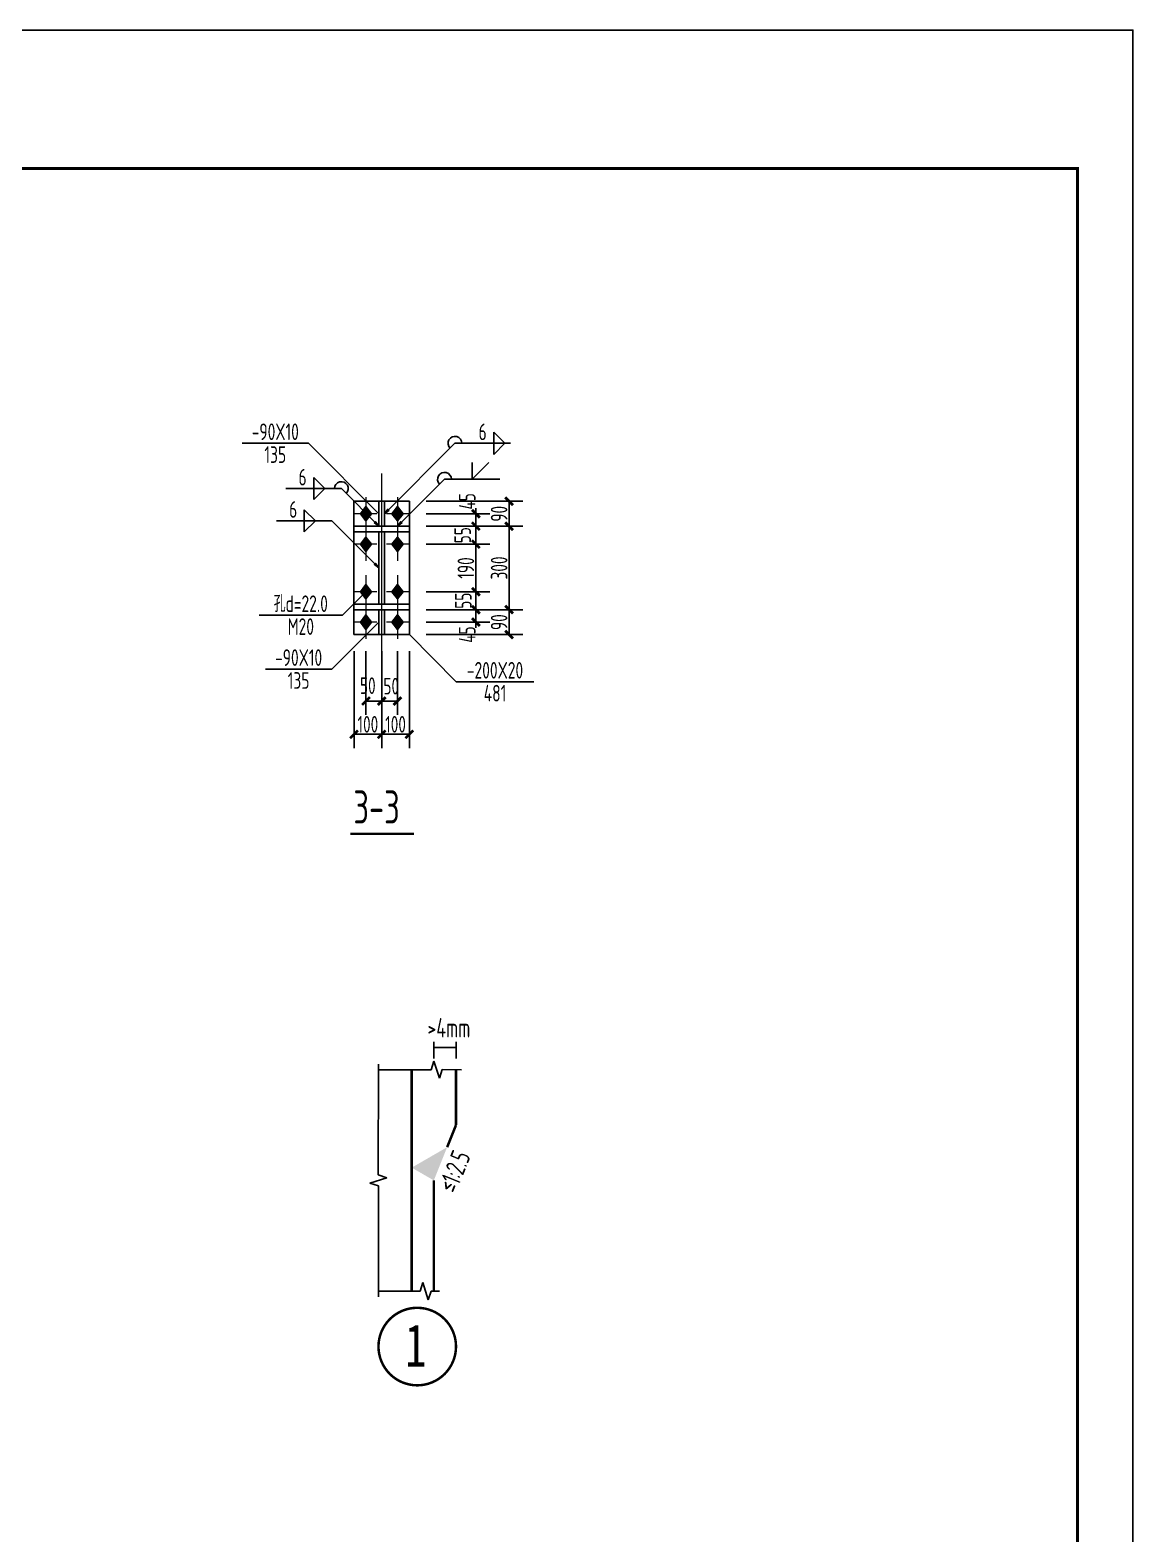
# Model space of a CAD drawing. Extents: x -321761 to 1215725, y 241863 to 438812.
# Drawn here: x 1195812 to 1215725, y 274106 to 301263 of the extents above; entities that cross this region are included whole.
import ezdxf
from ezdxf.enums import TextEntityAlignment as Align

# ---------------------------------------------------------------- set-up
doc = ezdxf.new("R2010")
doc.units = 0
doc.header["$LTSCALE"] = 1000
doc.linetypes.add('线型6', pattern=[8.75, 5, -1.25, 1.25, -1.25])
doc.layers.get('0').update_dxf_attribs({"linetype": 'CONTINUOUS'})
doc.layers.get('Defpoints').update_dxf_attribs({"linetype": 'CONTINUOUS'})
for name, color, linetype in [('10', 7, 'CONTINUOUS'), ('20', 2, 'CONTINUOUS'), ('BORDER', 7, 'CONTINUOUS'), ('墙线__粗线', 7, 'CONTINUOUS'), ('尺寸标注', 253, 'CONTINUOUS'), ('焊缝标注', 253, 'CONTINUOUS'), ('螺栓孔标注', 253, 'CONTINUOUS'), ('钢板标注', 253, 'CONTINUOUS')]:
    doc.layers.add(name, color=color, linetype=linetype)
doc.styles.add('PkpmHz', font='Pkpmeng', dxfattribs={"width": 0.7, "bigfont": 'hztxt'})
doc.styles.add('TESSDREN', font='tssdeng.shx', dxfattribs={"width": 0.7, "height": 300, "bigfont": 'tssdchn.shx'})
doc.dimstyles.new('Pkpm_1.00', dxfattribs={"dimtxt": 250, "dimasz": 100, "dimexe": 250, "dimexo": 0.0625, "dimgap": 30, "dimtad": 1, "dimdec": 0, "dimrnd": 5, "dimzin": 0, "dimdsep": 46, "dimtxsty": 'PkpmHz', "dimblk1": 'ARCHTICK', "dimblk2": 'ARCHTICK', "dimsah": 1, "dimcen": 0.09, "dimadec": 0, "dimazin": 0, "dimtfac": 1, "dimtdec": 0, "dimtmove": 2, "dimatfit": 1, "dimfxl": 1, "dimtolj": 1, "dimtzin": 0, "dimarcsym": 0})

# ---------------------------------------------------------------- blocks, each defined once
blk = doc.blocks.new('_ArchTick')
at = {"color": 0, "linetype": 'ByBlock', "const_width": 0.5}
blk.add_lwpolyline([(-0.71, -0.71), (0.71, 0.71)], dxfattribs=at)
blk = doc.blocks.new('*D771')
at = {"layer": 'Defpoints', "color": 0, "linetype": 'Continuous'}
for p in [(1202661, 292528), (1203861, 292528), (1202661, 292303)]:
    blk.add_point(p, dxfattribs=at)
at = {"layer": '尺寸标注', "color": 0, "linetype": 'Continuous', "lineweight": -2}
for p, q in [((1202961, 292528), (1204111, 292528)), ((1203861, 292528), (1203861, 292628)), ((1203861, 292303), (1203861, 292528)), ((1202961, 292303), (1204111, 292303)), ((1203861, 292303), (1203861, 292203))]:
    blk.add_line(p, q, dxfattribs=at)
at = {"layer": '尺寸标注', "color": 0, "linetype": 'Continuous', "lineweight": -2, "xscale": 100, "yscale": 100, "zscale": 100}
for p, rotation in [((1203861, 292528), 270), ((1203861, 292303), 90)]:
    blk.add_blockref('_ArchTick', p, dxfattribs=dict(at, rotation=rotation))
at = {"layer": '尺寸标注', "color": 0, "linetype": 'Continuous', "insert": (1203705, 292752), "char_height": 300, "attachment_point": 5, "rotation": 90, "style": 'PkpmHz'}
blk.add_mtext('\\A1;45', dxfattribs=at)
blk = doc.blocks.new('*D772')
at = {"layer": 'Defpoints', "color": 0, "linetype": 'Continuous'}
for p in [(1202661, 292303), (1203861, 292303), (1202661, 291978)]:
    blk.add_point(p, dxfattribs=at)
at = {"layer": '尺寸标注', "color": 0, "linetype": 'Continuous', "lineweight": -2}
for p, q in [((1202961, 292303), (1204111, 292303)), ((1203861, 291978), (1203861, 292303)), ((1202961, 291978), (1204111, 291978))]:
    blk.add_line(p, q, dxfattribs=at)
at = {"layer": '尺寸标注', "color": 0, "linetype": 'Continuous', "lineweight": -2, "xscale": 100, "yscale": 100, "zscale": 100}
for p, rotation in [((1203861, 292303), 90), ((1203861, 291978), 270)]:
    blk.add_blockref('_ArchTick', p, dxfattribs=dict(at, rotation=rotation))
at = {"layer": '尺寸标注', "color": 0, "linetype": 'Continuous', "insert": (1203622, 292141), "char_height": 300, "attachment_point": 5, "rotation": 90, "style": 'PkpmHz'}
blk.add_mtext('\\A1;55', dxfattribs=at)
blk = doc.blocks.new('*D773')
at = {"layer": 'Defpoints', "color": 0, "linetype": 'Continuous'}
for p in [(1202661, 290796), (1203861, 290796), (1202661, 290571)]:
    blk.add_point(p, dxfattribs=at)
at = {"layer": '尺寸标注', "color": 0, "linetype": 'Continuous', "lineweight": -2}
for p, q in [((1203861, 290796), (1203861, 290896)), ((1202961, 290796), (1204111, 290796)), ((1203861, 290571), (1203861, 290796)), ((1202961, 290571), (1204111, 290571)), ((1203861, 290571), (1203861, 290471))]:
    blk.add_line(p, q, dxfattribs=at)
at = {"layer": '尺寸标注', "color": 0, "linetype": 'Continuous', "lineweight": -2, "xscale": 100, "yscale": 100, "zscale": 100}
for p, rotation in [((1203861, 290796), 270), ((1203861, 290571), 90)]:
    blk.add_blockref('_ArchTick', p, dxfattribs=dict(at, rotation=rotation))
at = {"layer": '尺寸标注', "color": 0, "linetype": 'Continuous', "insert": (1203705, 290347), "char_height": 300, "attachment_point": 5, "rotation": 90, "style": 'PkpmHz'}
blk.add_mtext('\\A1;45', dxfattribs=at)
blk = doc.blocks.new('*D774')
at = {"layer": 'Defpoints', "color": 0, "linetype": 'Continuous'}
for p in [(1202661, 291121), (1203861, 291121), (1202661, 290796)]:
    blk.add_point(p, dxfattribs=at)
at = {"layer": '尺寸标注', "color": 0, "linetype": 'Continuous', "lineweight": -2}
for p, q in [((1202961, 291121), (1204111, 291121)), ((1203861, 290796), (1203861, 291121)), ((1202961, 290796), (1204111, 290796))]:
    blk.add_line(p, q, dxfattribs=at)
at = {"layer": '尺寸标注', "color": 0, "linetype": 'Continuous', "lineweight": -2, "xscale": 100, "yscale": 100, "zscale": 100}
for p, rotation in [((1203861, 291121), 90), ((1203861, 290796), 270)]:
    blk.add_blockref('_ArchTick', p, dxfattribs=dict(at, rotation=rotation))
at = {"layer": '尺寸标注', "color": 0, "linetype": 'Continuous', "insert": (1203635, 290958), "char_height": 300, "attachment_point": 5, "rotation": 90, "style": 'PkpmHz'}
blk.add_mtext('\\A1;55', dxfattribs=at)
blk = doc.blocks.new('*D775')
at = {"layer": 'Defpoints', "color": 0, "linetype": 'Continuous'}
for p in [(1202661, 291978), (1203861, 291978), (1202661, 291121)]:
    blk.add_point(p, dxfattribs=at)
at = {"layer": '尺寸标注', "color": 0, "linetype": 'Continuous', "lineweight": -2}
for p, q in [((1202961, 291978), (1204111, 291978)), ((1203861, 291121), (1203861, 291978)), ((1202961, 291121), (1204111, 291121))]:
    blk.add_line(p, q, dxfattribs=at)
at = {"layer": '尺寸标注', "color": 0, "linetype": 'Continuous', "lineweight": -2, "xscale": 100, "yscale": 100, "zscale": 100}
for p, rotation in [((1203861, 291978), 90), ((1203861, 291121), 270)]:
    blk.add_blockref('_ArchTick', p, dxfattribs=dict(at, rotation=rotation))
at = {"layer": '尺寸标注', "color": 0, "linetype": 'Continuous', "insert": (1203681, 291549), "char_height": 300, "attachment_point": 5, "rotation": 90, "style": 'PkpmHz'}
blk.add_mtext('\\A1;190', dxfattribs=at)
blk = doc.blocks.new('*D776')
at = {"layer": 'Defpoints', "color": 0, "linetype": 'Continuous'}
for p in [(1201876, 290346), (1202161, 290346), (1202161, 289146)]:
    blk.add_point(p, dxfattribs=at)
at = {"layer": '尺寸标注', "color": 0, "linetype": 'Continuous', "lineweight": -2}
for p, q in [((1201876, 290046), (1201876, 288896)), ((1202161, 290046), (1202161, 288896)), ((1201876, 289146), (1202161, 289146))]:
    blk.add_line(p, q, dxfattribs=at)
at = {"layer": '尺寸标注', "color": 0, "linetype": 'Continuous', "lineweight": -2, "xscale": 100, "yscale": 100, "zscale": 100, "rotation": 180}
blk.add_blockref('_ArchTick', (1201876, 289146), dxfattribs=at)
at = {"layer": '尺寸标注', "color": 0, "linetype": 'Continuous', "lineweight": -2, "xscale": 100, "yscale": 100, "zscale": 100}
blk.add_blockref('_ArchTick', (1202161, 289146), dxfattribs=at)
at = {"layer": '尺寸标注', "color": 0, "linetype": 'Continuous', "insert": (1201910, 289424), "char_height": 300, "attachment_point": 5, "style": 'PkpmHz'}
blk.add_mtext('\\A1;50', dxfattribs=at)
blk = doc.blocks.new('*D777')
at = {"layer": 'Defpoints', "color": 0, "linetype": 'Continuous'}
for p in [(1202161, 290346), (1202446, 290346), (1202446, 289146)]:
    blk.add_point(p, dxfattribs=at)
at = {"layer": '尺寸标注', "color": 0, "linetype": 'Continuous', "lineweight": -2}
for p, q in [((1202161, 290046), (1202161, 288896)), ((1202446, 290046), (1202446, 288896)), ((1202161, 289146), (1202446, 289146))]:
    blk.add_line(p, q, dxfattribs=at)
at = {"layer": '尺寸标注', "color": 0, "linetype": 'Continuous', "lineweight": -2, "xscale": 100, "yscale": 100, "zscale": 100, "rotation": 180}
blk.add_blockref('_ArchTick', (1202161, 289146), dxfattribs=at)
at = {"layer": '尺寸标注', "color": 0, "linetype": 'Continuous', "lineweight": -2, "xscale": 100, "yscale": 100, "zscale": 100}
blk.add_blockref('_ArchTick', (1202446, 289146), dxfattribs=at)
at = {"layer": '尺寸标注', "color": 0, "linetype": 'Continuous', "insert": (1202333, 289415), "char_height": 300, "attachment_point": 5, "style": 'PkpmHz'}
blk.add_mtext('\\A1;50', dxfattribs=at)
blk = doc.blocks.new('*D778')
at = {"layer": 'Defpoints', "color": 0, "linetype": 'Continuous'}
for p in [(1201661, 290346), (1202161, 290346), (1202161, 288546)]:
    blk.add_point(p, dxfattribs=at)
at = {"layer": '尺寸标注', "color": 0, "linetype": 'Continuous', "lineweight": -2}
for p, q in [((1201661, 290046), (1201661, 288296)), ((1202161, 290046), (1202161, 288296)), ((1201661, 288546), (1202161, 288546))]:
    blk.add_line(p, q, dxfattribs=at)
at = {"layer": '尺寸标注', "color": 0, "linetype": 'Continuous', "lineweight": -2, "xscale": 100, "yscale": 100, "zscale": 100, "rotation": 180}
blk.add_blockref('_ArchTick', (1201661, 288546), dxfattribs=at)
at = {"layer": '尺寸标注', "color": 0, "linetype": 'Continuous', "lineweight": -2, "xscale": 100, "yscale": 100, "zscale": 100}
blk.add_blockref('_ArchTick', (1202161, 288546), dxfattribs=at)
at = {"layer": '尺寸标注', "color": 0, "linetype": 'Continuous', "insert": (1201911, 288726), "char_height": 300, "attachment_point": 5, "style": 'PkpmHz'}
blk.add_mtext('\\A1;100', dxfattribs=at)
blk = doc.blocks.new('*D779')
at = {"layer": 'Defpoints', "color": 0, "linetype": 'Continuous'}
for p in [(1202161, 290346), (1202661, 290346), (1202661, 288546)]:
    blk.add_point(p, dxfattribs=at)
at = {"layer": '尺寸标注', "color": 0, "linetype": 'Continuous', "lineweight": -2}
for p, q in [((1202161, 290046), (1202161, 288296)), ((1202661, 290046), (1202661, 288296)), ((1202161, 288546), (1202661, 288546))]:
    blk.add_line(p, q, dxfattribs=at)
at = {"layer": '尺寸标注', "color": 0, "linetype": 'Continuous', "lineweight": -2, "xscale": 100, "yscale": 100, "zscale": 100, "rotation": 180}
blk.add_blockref('_ArchTick', (1202161, 288546), dxfattribs=at)
at = {"layer": '尺寸标注', "color": 0, "linetype": 'Continuous', "lineweight": -2, "xscale": 100, "yscale": 100, "zscale": 100}
blk.add_blockref('_ArchTick', (1202661, 288546), dxfattribs=at)
at = {"layer": '尺寸标注', "color": 0, "linetype": 'Continuous', "insert": (1202411, 288726), "char_height": 300, "attachment_point": 5, "style": 'PkpmHz'}
blk.add_mtext('\\A1;100', dxfattribs=at)
blk = doc.blocks.new('*D780')
at = {"layer": 'Defpoints', "color": 0, "linetype": 'Continuous'}
for p in [(1202661, 290796), (1204461, 290796), (1202661, 290346)]:
    blk.add_point(p, dxfattribs=at)
at = {"layer": '尺寸标注', "color": 0, "linetype": 'Continuous', "lineweight": -2}
for p, q in [((1202961, 290796), (1204711, 290796)), ((1204461, 290346), (1204461, 290796)), ((1202961, 290346), (1204711, 290346))]:
    blk.add_line(p, q, dxfattribs=at)
at = {"layer": '尺寸标注', "color": 0, "linetype": 'Continuous', "lineweight": -2, "xscale": 100, "yscale": 100, "zscale": 100}
for p, rotation in [((1204461, 290796), 90), ((1204461, 290346), 270)]:
    blk.add_blockref('_ArchTick', p, dxfattribs=dict(at, rotation=rotation))
at = {"layer": '尺寸标注', "color": 0, "linetype": 'Continuous', "insert": (1204281, 290571), "char_height": 300, "attachment_point": 5, "rotation": 90, "style": 'PkpmHz'}
blk.add_mtext('\\A1;90', dxfattribs=at)
blk = doc.blocks.new('*D781')
at = {"layer": 'Defpoints', "color": 0, "linetype": 'Continuous'}
for p in [(1202661, 292303), (1204461, 292303), (1202661, 290796)]:
    blk.add_point(p, dxfattribs=at)
at = {"layer": '尺寸标注', "color": 0, "linetype": 'Continuous', "lineweight": -2}
for p, q in [((1202961, 292303), (1204711, 292303)), ((1204461, 290796), (1204461, 292303)), ((1202961, 290796), (1204711, 290796))]:
    blk.add_line(p, q, dxfattribs=at)
at = {"layer": '尺寸标注', "color": 0, "linetype": 'Continuous', "lineweight": -2, "xscale": 100, "yscale": 100, "zscale": 100}
for p, rotation in [((1204461, 292303), 90), ((1204461, 290796), 270)]:
    blk.add_blockref('_ArchTick', p, dxfattribs=dict(at, rotation=rotation))
at = {"layer": '尺寸标注', "color": 0, "linetype": 'Continuous', "insert": (1204281, 291549), "char_height": 300, "attachment_point": 5, "rotation": 90, "style": 'PkpmHz'}
blk.add_mtext('\\A1;300', dxfattribs=at)
blk = doc.blocks.new('*D782')
at = {"layer": 'Defpoints', "color": 0, "linetype": 'Continuous'}
for p in [(1202661, 292753), (1204461, 292753), (1202661, 292303)]:
    blk.add_point(p, dxfattribs=at)
at = {"layer": '尺寸标注', "color": 0, "linetype": 'Continuous', "lineweight": -2}
for p, q in [((1202961, 292753), (1204711, 292753)), ((1204461, 292303), (1204461, 292753)), ((1202961, 292303), (1204711, 292303))]:
    blk.add_line(p, q, dxfattribs=at)
at = {"layer": '尺寸标注', "color": 0, "linetype": 'Continuous', "lineweight": -2, "xscale": 100, "yscale": 100, "zscale": 100}
for p, rotation in [((1204461, 292753), 90), ((1204461, 292303), 270)]:
    blk.add_blockref('_ArchTick', p, dxfattribs=dict(at, rotation=rotation))
at = {"layer": '尺寸标注', "color": 0, "linetype": 'Continuous', "insert": (1204281, 292528), "char_height": 300, "attachment_point": 5, "rotation": 90, "style": 'PkpmHz'}
blk.add_mtext('\\A1;90', dxfattribs=at)

msp = doc.modelspace()

# ---------------------------------------------------------------- hatches: boundary and pattern name
at = {"layer": '10'}
for points in [[(1201875.6, 292658.2), (1201775.6, 292528.2), (1201875.6, 292398.2), (1201975.6, 292528.2)], [(1202445.6, 292658.2), (1202345.6, 292528.2), (1202445.6, 292398.2), (1202545.6, 292528.2)], [(1201875.6, 292108.2), (1201775.6, 291978.2), (1201875.6, 291848.2), (1201975.6, 291978.2)], [(1202445.6, 292108.2), (1202345.6, 291978.2), (1202445.6, 291848.2), (1202545.6, 291978.2)], [(1201875.6, 291250.7), (1201775.6, 291120.7), (1201875.6, 290990.7), (1201975.6, 291120.7)], [(1202445.6, 291250.7), (1202345.6, 291120.7), (1202445.6, 290990.7), (1202545.6, 291120.7)], [(1201875.6, 290700.7), (1201775.6, 290570.7), (1201875.6, 290440.7), (1201975.6, 290570.7)], [(1202445.6, 290700.7), (1202345.6, 290570.7), (1202445.6, 290440.7), (1202545.6, 290570.7)]]:
    msp.add_hatch(color=1, dxfattribs=at).paths.add_polyline_path(points)
at = {"layer": '焊缝标注'}
for points in [[(1202210.6, 292528.2), (1202291.9, 292588.2), (1202270.7, 292609.5)], [(1202110.6, 292303.2), (1202050.6, 292384.6), (1202029.4, 292363.4)], [(1202445.6, 292303.2), (1202526.9, 292363.2), (1202505.7, 292384.5)], [(1202110.6, 291549.4), (1202050.6, 291630.8), (1202029.4, 291609.6)]]:
    msp.add_hatch(color=256, dxfattribs=at).paths.add_polyline_path(points)

# ---------------------------------------------------------------- linework, layer by layer
at = {"layer": '10', "linetype": '线型6', "lineweight": 18, "ltscale": 100}
msp.add_line((1202160.6, 289845.7), (1202160.6, 293253.2), dxfattribs=at)
at = {"layer": '10', "color": 9, "lineweight": 18, "ltscale": 100}
for p, q in [((1201875.6, 292828.2), (1201875.6, 292228.2)), ((1202445.6, 292828.2), (1202445.6, 292228.2)), ((1202075.6, 292528.2), (1201675.6, 292528.2)), ((1202645.6, 292528.2), (1202245.6, 292528.2)), ((1201875.6, 292278.2), (1201875.6, 291678.2)), ((1202445.6, 292278.2), (1202445.6, 291678.2)), ((1202075.6, 291978.2), (1201675.6, 291978.2)), ((1202645.6, 291978.2), (1202245.6, 291978.2)), ((1201875.6, 291420.7), (1201875.6, 290820.7)), ((1202445.6, 291420.7), (1202445.6, 290820.7)), ((1202075.6, 291120.7), (1201675.6, 291120.7)), ((1202645.6, 291120.7), (1202245.6, 291120.7)), ((1201875.6, 290870.7), (1201875.6, 290270.7)), ((1202445.6, 290870.7), (1202445.6, 290270.7)), ((1202075.6, 290570.7), (1201675.6, 290570.7)), ((1202645.6, 290570.7), (1202245.6, 290570.7))]:
    msp.add_line(p, q, dxfattribs=at)
at = {"layer": '10', "color": 3, "ltscale": 100}
for p, q in [((1202660.6, 292303.2), (1201660.6, 292303.2)), ((1201660.6, 292303.2), (1201660.6, 292203.2)), ((1202660.6, 292203.2), (1202660.6, 292303.2)), ((1201660.6, 292203.2), (1202660.6, 292203.2)), ((1202110.6, 290895.7), (1202110.6, 292203.2)), ((1202210.6, 290895.7), (1202210.6, 292203.2)), ((1202660.6, 290895.7), (1201660.6, 290895.7)), ((1201660.6, 290895.7), (1201660.6, 290795.7)), ((1202660.6, 290795.7), (1202660.6, 290895.7)), ((1201660.6, 290795.7), (1202660.6, 290795.7))]:
    msp.add_line(p, q, dxfattribs=at)
at = {"layer": '10', "color": 1, "linetype": 'Continuous'}
for points in [[(1201875.6, 292658.2), (1201775.6, 292528.2), (1201875.6, 292398.2), (1201975.6, 292528.2)], [(1202445.6, 292658.2), (1202345.6, 292528.2), (1202445.6, 292398.2), (1202545.6, 292528.2)], [(1201875.6, 292108.2), (1201775.6, 291978.2), (1201875.6, 291848.2), (1201975.6, 291978.2)], [(1202445.6, 292108.2), (1202345.6, 291978.2), (1202445.6, 291848.2), (1202545.6, 291978.2)], [(1201875.6, 291250.7), (1201775.6, 291120.7), (1201875.6, 290990.7), (1201975.6, 291120.7)], [(1202445.6, 291250.7), (1202345.6, 291120.7), (1202445.6, 290990.7), (1202545.6, 291120.7)], [(1201875.6, 290700.7), (1201775.6, 290570.7), (1201875.6, 290440.7), (1201975.6, 290570.7)], [(1202445.6, 290700.7), (1202345.6, 290570.7), (1202445.6, 290440.7), (1202545.6, 290570.7)]]:
    msp.add_lwpolyline(points, close=True, dxfattribs=at)
at = {"layer": '10', "const_width": 45}
msp.add_lwpolyline([(1201596.7, 286748), (1202744.2, 286748)], dxfattribs=at)
msp.add_lwpolyline([(1203502.6, 277489.3, 1), (1202102.6, 277489.3, 1), (1203502.6, 277489.3, 1)], format="xyb", dxfattribs=at)
at = {"layer": '20', "ltscale": 100}
for p, q in [((1202660.6, 292753.2), (1201660.6, 292753.2)), ((1201660.6, 292753.2), (1201660.6, 290345.7)), ((1202210.6, 292753.2), (1202110.6, 292753.2)), ((1202110.6, 292753.2), (1202110.6, 292303.2)), ((1202210.6, 292303.2), (1202210.6, 292753.2)), ((1202660.6, 290345.7), (1202660.6, 292753.2)), ((1202110.6, 292303.2), (1202210.6, 292303.2)), ((1202110.6, 290795.7), (1202210.6, 290795.7)), ((1202110.6, 290345.7), (1202110.6, 290795.7)), ((1202210.6, 290795.7), (1202210.6, 290345.7)), ((1201660.6, 290345.7), (1202660.6, 290345.7)), ((1202210.6, 290345.7), (1202110.6, 290345.7))]:
    msp.add_line(p, q, dxfattribs=at)
at = {"layer": 'BORDER'}
msp.add_lwpolyline([(1173725.4, 241862.6), (1173725.4, 301262.6), (1215725.4, 301262.6), (1215725.4, 241862.6)], close=True, dxfattribs=at)
at = {"layer": 'BORDER', "const_width": 50}
msp.add_lwpolyline([(1174725.4, 242862.6), (1174725.4, 298762.6), (1214725.4, 298762.6), (1214725.4, 242862.6)], close=True, dxfattribs=at)
at = {"layer": '墙线__粗线', "color": 253}
for p, q in [((1203102.6, 282989.3), (1203102.6, 282689.3)), ((1203502.6, 282989.3), (1203502.6, 282689.3)), ((1203102.6, 282889.3), (1203502.6, 282889.3)), ((1202099.4, 280589.3), (1202102.6, 282589.3)), ((1202702.6, 282489.3), (1202102.6, 282489.3)), ((1202702.6, 282489.3), (1203052.6, 282489.3)), ((1203052.6, 282489.3), (1203102.6, 282643.2)), ((1203102.6, 282643.2), (1203202.4, 282336)), ((1203202.4, 282336), (1203252.6, 282489.8)), ((1203252.6, 282489.8), (1203602.6, 282489.3)), ((1201948.7, 280439.3), (1202253.2, 280539)), ((1202253.2, 280539), (1202099.4, 280589.3)), ((1202102.6, 280389.3), (1201948.7, 280439.3)), ((1202102.6, 278389.3), (1202102.6, 280389.3)), ((1202852.6, 278489.3), (1202902.6, 278643.2)), ((1202902.6, 278643.2), (1203002.4, 278335.7)), ((1202702.6, 278489.3), (1202102.6, 278489.3)), ((1202702.6, 278489.3), (1202852.6, 278489.3)), ((1203002.4, 278335.7), (1203052.6, 278489.5)), ((1203052.6, 278489.5), (1203202.6, 278489.3))]:
    msp.add_line(p, q, dxfattribs=at)
at = {"layer": '墙线__粗线', "color": 2, "const_width": 45}
for points in [[(1202702.6, 280720.2), (1202702.6, 282489.3)], [(1203502.6, 281489.3), (1203502.6, 282489.3)], [(1203342.9, 281089.9), (1203502.6, 281489.3)]]:
    msp.add_lwpolyline(points, dxfattribs=at)
at = {"layer": '墙线__粗线', "color": 3, "const_width": 45}
for points in [[(1202702.6, 278489.3), (1202702.6, 280720.2)], [(1203102.6, 278489.3), (1203102.6, 280489.3)]]:
    msp.add_lwpolyline(points, dxfattribs=at)
at = {"layer": '墙线__粗线'}
msp.add_solid([(1203102.6, 280489.3), (1202702.6, 280720.2), (1203342.9, 281089.9)], dxfattribs=at)
at = {"layer": '焊缝标注', "ltscale": 100}
for p, q in [((1204183.9, 294000.5), (1204383.9, 293800.5)), ((1204183.9, 293800.5), (1204183.9, 294000.5)), ((1202210.6, 292528.2), (1203483.9, 293800.5)), ((1203483.9, 293800.5), (1204483.9, 293800.5)), ((1204183.9, 293600.5), (1204383.9, 293800.5)), ((1204183.9, 293800.5), (1204183.9, 293600.5)), ((1203794.5, 293151.4), (1203794.5, 293451.4)), ((1203794.5, 293151.4), (1204094.5, 293451.4)), ((1201132.6, 292982.8), (1200932.6, 293182.8)), ((1200932.6, 292982.8), (1200932.6, 293182.8)), ((1202445.6, 292303.2), (1203294.5, 293151.4)), ((1203294.5, 293151.4), (1204294.5, 293151.4)), ((1201432.6, 292982.8), (1200432.6, 292982.8)), ((1201132.6, 292982.8), (1200932.6, 292782.8)), ((1200932.6, 292982.8), (1200932.6, 292782.8)), ((1202110.6, 292303.2), (1201432.6, 292982.8)), ((1200963.1, 292399), (1200763.1, 292599)), ((1200763.1, 292399), (1200763.1, 292599)), ((1201263.1, 292399), (1200263.1, 292399)), ((1200963.1, 292399), (1200763.1, 292199)), ((1200763.1, 292399), (1200763.1, 292199)), ((1202110.6, 291549.4), (1201263.1, 292399))]:
    msp.add_line(p, q, dxfattribs=at)
at = {"layer": '焊缝标注', "linetype": 'Continuous'}
for points in [[(1202210.6, 292528.2), (1202291.9, 292588.2), (1202270.7, 292609.5)], [(1202110.6, 292303.2), (1202050.6, 292384.6), (1202029.4, 292363.4)], [(1202445.6, 292303.2), (1202526.9, 292363.2), (1202505.7, 292384.5)], [(1202110.6, 291549.4), (1202050.6, 291630.8), (1202029.4, 291609.6)]]:
    msp.add_lwpolyline(points, close=True, dxfattribs=at)
at = {"layer": '焊缝标注', "ltscale": 100}
for centre, start, end in [((1203483.9, 293800.5), 0, 224.97719), ((1201432.6, 292982.8), 314.93155, 180), ((1203294.5, 293151.4), 0, 224.97719)]:
    msp.add_arc(centre, 125, start, end, dxfattribs=at)
at = {"layer": '螺栓孔标注', "ltscale": 100}
for p, q in [((1201875.6, 291120.7), (1201450.5, 290697.3)), ((1201450.5, 290697.3), (1199950.5, 290697.3))]:
    msp.add_line(p, q, dxfattribs=at)
at = {"layer": '螺栓孔标注', "ltscale": 100, "const_width": 10}
msp.add_lwpolyline([(1201880.6, 291120.7, 1), (1201870.6, 291120.7, 1)], format="xyb", close=True, dxfattribs=at)
at = {"layer": '钢板标注', "ltscale": 100}
for p, q in [((1200839.3, 293802.5), (1199639.3, 293802.5)), ((1202110.6, 292528.2), (1200839.3, 293802.5)), ((1202110.6, 290570.7), (1201260.4, 289723.8)), ((1202660.6, 290345.7), (1203506.8, 289494.8)), ((1201260.4, 289723.8), (1200060.4, 289723.8)), ((1203506.8, 289494.8), (1204906.8, 289494.8))]:
    msp.add_line(p, q, dxfattribs=at)
at = {"layer": '钢板标注', "ltscale": 100, "const_width": 10}
for points in [[(1202115.6, 292528.2, 1), (1202105.6, 292528.2, 1)], [(1202115.6, 290570.7, 1), (1202105.6, 290570.7, 1)], [(1202665.6, 290345.7, 1), (1202655.6, 290345.7, 1)]]:
    msp.add_lwpolyline(points, format="xyb", close=True, dxfattribs=at)

# ---------------------------------------------------------------- texts
at = {"layer": '10', "style": 'TESSDREN', "width": 0.7}
msp.add_text('3-3', height=600, dxfattribs=at).set_placement((1201649.8, 286933.5))
at = {"layer": '10', "width": 2.548007}
msp.add_text('1', height=770, dxfattribs=at).set_placement((1202587, 277127.4), (1202964.3, 277127.4), align=Align.FIT)
at = {"layer": '墙线__粗线', "color": 253, "style": 'TESSDREN', "width": 0.7}
msp.add_text('>4mm', height=350, dxfattribs=at).set_placement((1202987.7, 283071.8))
msp.add_text('≤1:2.5', height=350, rotation=68, dxfattribs=at).set_placement((1203494.6, 280240))
at = {"layer": '焊缝标注', "style": 'TESSDREN', "width": 0.7}
for p in [(1203983.9, 293857.1), (1200732.6, 293039.4), (1200563.1, 292455.6)]:
    msp.add_text('6', height=300, dxfattribs=at).set_placement(p, align=Align.CENTER)
at = {"layer": '螺栓孔标注', "style": 'PkpmHz', "width": 0.71}
msp.add_text('孔d=22.0', height=300, dxfattribs=at).set_placement((1200700.5, 290753.9), align=Align.CENTER)
msp.add_text('M20', height=300, dxfattribs=at).set_placement((1200700.5, 290640.6), align=Align.TOP_CENTER)
at = {"layer": '钢板标注', "style": 'PkpmHz', "width": 0.71}
for s, p in [('-90X10', (1200239.3, 293859.1)), ('-90X10', (1200660.4, 289780.5)), ('-200X20', (1204206.8, 289551.4))]:
    msp.add_text(s, height=300, dxfattribs=at).set_placement(p, align=Align.CENTER)
for s, p in [('135', (1200239.3, 293745.9)), ('135', (1200660.4, 289667.2)), ('481', (1204206.8, 289438.2))]:
    msp.add_text(s, height=300, dxfattribs=at).set_placement(p, align=Align.TOP_CENTER)

# ---------------------------------------------------------------- dimensions: what is measured, and where the dimension line sits
at = {"layer": '尺寸标注', "linetype": 'Continuous'}
for base, p1, p2, text, picture, middle in [((1203860.6, 292528.2), (1202660.6, 292303.2), (1202660.6, 292528.2), '45', '*D771', (1203705.4, 292751.8)), ((1203860.6, 292303.2), (1202660.6, 291978.2), (1202660.6, 292303.2), '55', '*D772', (1203621.7, 292140.7)), ((1203860.6, 291120.7), (1202660.6, 290795.7), (1202660.6, 291120.7), '55', '*D774', (1203634.6, 290958.2)), ((1203860.6, 290795.7), (1202660.6, 290570.7), (1202660.6, 290795.7), '45', '*D773', (1203705.4, 290347.1))]:
    dim = msp.add_linear_dim(base=base, p1=p1, p2=p2, angle=90, text=text, dimstyle='Pkpm_1.00', override={"dimtxt": 300, "dimexo": 300}, dxfattribs=at)
    dim.commit()
    dim.dimension.update_dxf_attribs({"geometry": picture, "text_midpoint": middle, "dimtype": 160})
for base, p1, p2, text, picture, middle in [((1204460.6, 292753.2), (1202660.6, 292303.2), (1202660.6, 292753.2), '90', '*D782', (1204280.6, 292528.2)), ((1204460.6, 292303.2), (1202660.6, 290795.7), (1202660.6, 292303.2), '300', '*D781', (1204280.6, 291549.4)), ((1203860.6, 291978.2), (1202660.6, 291120.7), (1202660.6, 291978.2), '190', '*D775', (1203680.6, 291549.4)), ((1204460.6, 290795.7), (1202660.6, 290345.7), (1202660.6, 290795.7), '90', '*D780', (1204280.6, 290570.7))]:
    dim = msp.add_linear_dim(base=base, p1=p1, p2=p2, angle=90, text=text, dimstyle='Pkpm_1.00', override={"dimtxt": 300, "dimexo": 300}, dxfattribs=at)
    dim.commit()
    dim.dimension.update_dxf_attribs({"geometry": picture, "text_midpoint": middle})
for base, p1, p2, picture, middle in [((1202160.6, 288545.7), (1201660.6, 290345.7), (1202160.6, 290345.7), '*D778', (1201910.6, 288725.7)), ((1202660.6, 288545.7), (1202160.6, 290345.7), (1202660.6, 290345.7), '*D779', (1202410.6, 288725.7))]:
    dim = msp.add_linear_dim(base=base, p1=p1, p2=p2, text='100', dimstyle='Pkpm_1.00', override={"dimtxt": 300, "dimexo": 300}, dxfattribs=at)
    dim.commit()
    dim.dimension.update_dxf_attribs({"geometry": picture, "text_midpoint": middle})
for base, p1, p2, picture, middle in [((1202160.6, 289145.7), (1201875.6, 290345.7), (1202160.6, 290345.7), '*D776', (1201910, 289423.7)), ((1202445.6, 289145.7), (1202160.6, 290345.7), (1202445.6, 290345.7), '*D777', (1202332.9, 289414.9))]:
    dim = msp.add_linear_dim(base=base, p1=p1, p2=p2, text='50', dimstyle='Pkpm_1.00', override={"dimtxt": 300, "dimexo": 300}, dxfattribs=at)
    dim.commit()
    dim.dimension.update_dxf_attribs({"geometry": picture, "text_midpoint": middle, "dimtype": 160})

doc.saveas('drawing.dxf')
